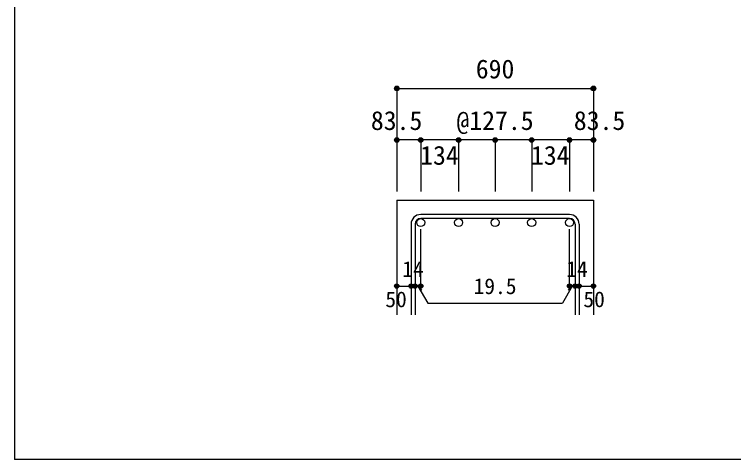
# Model space of a CAD drawing. Units: millimetres at full size, sheet at 1:30; details may follow other scales. Extents: x -5973 to 5954, y -4195 to 4201.
# Drawn here: x -5973 to -3464, y -4195 to -2642 of the extents above; entities that cross this region are included whole.
import ezdxf
from ezdxf.enums import TextEntityAlignment as Align

# ---------------------------------------------------------------- set-up
doc = ezdxf.new("R2010")
doc.units = ezdxf.units.MM
doc.header["$LTSCALE"] = 30
doc.header["$PDMODE"] = 32
doc.header["$PDSIZE"] = 15
for name, color, linetype in [('0-1', 2, 'Continuous'), ('0-5', 7, 'Continuous'), ('0-6', 7, 'Continuous'), ('0-D', 4, 'Continuous'), ('F-0_枠', 6, 'Continuous')]:
    doc.layers.add(name, color=color, linetype=linetype)
doc.styles.add('ＭＳ ゴシック', font='')
doc.styles.get('ＭＳ ゴシック').set_extended_font_data('MS Gothic')

msp = doc.modelspace()

# ---------------------------------------------------------------- linework, layer by layer
at = {"layer": '0-1'}
for p, q in [((-4638.8, -3289.89), (-4638.8, -3689.89)), ((-4638.8, -3289.89), (-3952.8, -3289.89)), ((-3952.8, -3289.89), (-3952.8, -3689.89))]:
    msp.add_line(p, q, dxfattribs=at)
at = {"layer": '0-5', "color": 3}
for centre in [(-4555.3, -3367.89), (-4423.3, -3367.89), (-4295.8, -3367.89), (-4168.3, -3367.89), (-4036.3, -3367.89)]:
    msp.add_circle(centre, 14, dxfattribs=at)
at = {"layer": '0-6'}
for p, q in [((-4036.3, -3339.89), (-4555.3, -3339.89)), ((-4036.3, -3353.89), (-4555.3, -3353.89)), ((-4588.8, -3373.39), (-4588.8, -3689.89)), ((-4574.8, -3373.39), (-4574.8, -3689.89)), ((-4016.8, -3373.39), (-4016.8, -3689.89)), ((-4002.8, -3373.39), (-4002.8, -3689.89))]:
    msp.add_line(p, q, dxfattribs=at)
for centre, radius, start, end in [((-4555.3, -3373.39), 33.5, 90, 180), ((-4555.3, -3373.39), 19.5, 90, 180), ((-4036.3, -3373.39), 33.5, 0, 90), ((-4036.3, -3373.39), 19.5, 0, 90)]:
    msp.add_arc(centre, radius, start, end, dxfattribs=at)
at = {"layer": '0-D'}
for p, q in [((-4638.8, -2899.89), (-4638.8, -3079.89)), ((-4638.8, -2899.89), (-3952.8, -2899.89)), ((-3952.8, -2899.89), (-3952.8, -3079.89)), ((-4555.3, -3079.89), (-4638.8, -3079.89)), ((-4638.8, -3079.89), (-4638.8, -3259.89)), ((-4295.8, -3079.89), (-4555.3, -3079.89)), ((-4555.3, -3079.89), (-4555.3, -3259.89)), ((-4423.3, -3079.89), (-4423.3, -3259.89)), ((-4295.8, -3079.89), (-4295.8, -3259.89)), ((-4036.3, -3079.89), (-4295.8, -3079.89)), ((-4168.3, -3079.89), (-4168.3, -3259.89)), ((-3952.8, -3079.89), (-4036.3, -3079.89)), ((-4036.3, -3079.89), (-4036.3, -3259.89)), ((-3952.8, -3079.89), (-3952.8, -3259.89)), ((-4555.3, -3589.89), (-4555.3, -3390.56)), ((-4036.3, -3589.89), (-4036.3, -3390.56)), ((-4638.8, -3589.89), (-4588.8, -3589.89)), ((-4588.8, -3589.89), (-4555.3, -3589.89)), ((-4565.05, -3589.89), (-4550.91, -3604.04)), ((-4565.05, -3589.89), (-4530.83, -3649.17)), ((-4026.55, -3589.89), (-4060.77, -3649.17)), ((-4026.55, -3589.89), (-4040.69, -3604.04)), ((-4036.3, -3589.89), (-3952.8, -3589.89)), ((-4016.8, -3589.89), (-4002.8, -3589.89)), ((-4530.83, -3649.17), (-4060.77, -3649.17))]:
    msp.add_line(p, q, dxfattribs=at)
msp.add_lwpolyline([(-3952.8, -2899.89), (-3952.8, -3079.89), (-3952.8, -3259.89)], dxfattribs=at)
for centre, radius in [((-4638.8, -2899.89), 8), ((-4638.8, -2899.89), 7.2), ((-4638.8, -2899.89), 6.4), ((-4638.8, -2899.89), 5.6), ((-4638.8, -2899.89), 4.8), ((-4638.8, -2899.89), 4), ((-4638.8, -2899.89), 3.2), ((-4638.8, -2899.89), 2.4), ((-4638.8, -2899.89), 1.6), ((-4638.8, -2899.89), 0.8), ((-3952.8, -2899.89), 8), ((-3952.8, -2899.89), 7.2), ((-3952.8, -2899.89), 6.4), ((-3952.8, -2899.89), 5.6), ((-3952.8, -2899.89), 4.8), ((-3952.8, -2899.89), 4), ((-3952.8, -2899.89), 3.2), ((-3952.8, -2899.89), 2.4), ((-3952.8, -2899.89), 1.6), ((-3952.8, -2899.89), 0.8), ((-4638.8, -3079.89), 8), ((-4638.8, -3079.89), 7.2), ((-4638.8, -3079.89), 6.4), ((-4638.8, -3079.89), 5.6), ((-4638.8, -3079.89), 4.8), ((-4638.8, -3079.89), 4), ((-4638.8, -3079.89), 3.2), ((-4638.8, -3079.89), 2.4), ((-4638.8, -3079.89), 1.6), ((-4638.8, -3079.89), 0.8), ((-4555.3, -3079.89), 8), ((-4555.3, -3079.89), 7.2), ((-4555.3, -3079.89), 6.4), ((-4555.3, -3079.89), 5.6), ((-4555.3, -3079.89), 4.8), ((-4555.3, -3079.89), 4), ((-4555.3, -3079.89), 3.2), ((-4555.3, -3079.89), 2.4), ((-4555.3, -3079.89), 1.6), ((-4555.3, -3079.89), 0.8), ((-4423.3, -3079.89), 8), ((-4423.3, -3079.89), 7.2), ((-4423.3, -3079.89), 6.4), ((-4423.3, -3079.89), 5.6), ((-4423.3, -3079.89), 4.8), ((-4423.3, -3079.89), 4), ((-4423.3, -3079.89), 3.2), ((-4423.3, -3079.89), 2.4), ((-4423.3, -3079.89), 1.6), ((-4423.3, -3079.89), 0.8), ((-4295.8, -3079.89), 8), ((-4295.8, -3079.89), 7.2), ((-4295.8, -3079.89), 6.4), ((-4295.8, -3079.89), 5.6), ((-4295.8, -3079.89), 4.8), ((-4295.8, -3079.89), 4), ((-4295.8, -3079.89), 3.2), ((-4295.8, -3079.89), 2.4), ((-4295.8, -3079.89), 1.6), ((-4295.8, -3079.89), 0.8), ((-4168.3, -3079.89), 8), ((-4168.3, -3079.89), 7.2), ((-4168.3, -3079.89), 6.4), ((-4168.3, -3079.89), 5.6), ((-4168.3, -3079.89), 4.8), ((-4168.3, -3079.89), 4), ((-4168.3, -3079.89), 3.2), ((-4168.3, -3079.89), 2.4), ((-4168.3, -3079.89), 1.6), ((-4168.3, -3079.89), 0.8), ((-4036.3, -3079.89), 8), ((-4036.3, -3079.89), 7.2), ((-4036.3, -3079.89), 6.4), ((-4036.3, -3079.89), 5.6), ((-4036.3, -3079.89), 4.8), ((-4036.3, -3079.89), 4), ((-4036.3, -3079.89), 3.2), ((-4036.3, -3079.89), 2.4), ((-4036.3, -3079.89), 1.6), ((-4036.3, -3079.89), 0.8), ((-3952.8, -3079.89), 8), ((-3952.8, -3079.89), 7.2), ((-3952.8, -3079.89), 6.4), ((-3952.8, -3079.89), 5.6), ((-3952.8, -3079.89), 4.8), ((-3952.8, -3079.89), 4), ((-3952.8, -3079.89), 3.2), ((-3952.8, -3079.89), 2.4), ((-3952.8, -3079.89), 1.6), ((-3952.8, -3079.89), 0.8), ((-4638.8, -3589.89), 4), ((-4638.8, -3589.89), 3.6), ((-4638.8, -3589.89), 3.2), ((-4638.8, -3589.89), 2.8), ((-4638.8, -3589.89), 2.4), ((-4638.8, -3589.89), 2), ((-4588.8, -3589.89), 4), ((-4588.8, -3589.89), 3.6), ((-4588.8, -3589.89), 3.2), ((-4588.8, -3589.89), 2.8), ((-4588.8, -3589.89), 2.4), ((-4588.8, -3589.89), 2), ((-4574.8, -3589.89), 4), ((-4574.8, -3589.89), 3.6), ((-4574.8, -3589.89), 3.2), ((-4574.8, -3589.89), 2.8), ((-4574.8, -3589.89), 2.4), ((-4574.8, -3589.89), 2), ((-4555.3, -3589.89), 4), ((-4555.3, -3589.89), 3.6), ((-4555.3, -3589.89), 3.2), ((-4555.3, -3589.89), 2.8), ((-4555.3, -3589.89), 2.4), ((-4555.3, -3589.89), 2), ((-4036.3, -3589.89), 4), ((-4036.3, -3589.89), 3.6), ((-4036.3, -3589.89), 3.2), ((-4036.3, -3589.89), 2.8), ((-4036.3, -3589.89), 2.4), ((-4036.3, -3589.89), 2), ((-4016.8, -3589.89), 4), ((-4016.8, -3589.89), 3.6), ((-4016.8, -3589.89), 3.2), ((-4016.8, -3589.89), 2.8), ((-4016.8, -3589.89), 2.4), ((-4016.8, -3589.89), 2), ((-4002.8, -3589.89), 4), ((-4002.8, -3589.89), 3.6), ((-4002.8, -3589.89), 3.2), ((-4002.8, -3589.89), 2.8), ((-4002.8, -3589.89), 2.4), ((-4002.8, -3589.89), 2), ((-3952.8, -3589.89), 4), ((-3952.8, -3589.89), 3.6), ((-3952.8, -3589.89), 3.2), ((-3952.8, -3589.89), 2.8), ((-3952.8, -3589.89), 2.4), ((-3952.8, -3589.89), 2), ((-4638.8, -3589.89), 1.6), ((-4638.8, -3589.89), 1.2), ((-4638.8, -3589.89), 0.8), ((-4638.8, -3589.89), 0.4), ((-4588.8, -3589.89), 1.6), ((-4588.8, -3589.89), 1.2), ((-4588.8, -3589.89), 0.8), ((-4588.8, -3589.89), 0.4), ((-4574.8, -3589.89), 1.6), ((-4574.8, -3589.89), 1.2), ((-4574.8, -3589.89), 0.8), ((-4574.8, -3589.89), 0.4), ((-4555.3, -3589.89), 1.6), ((-4555.3, -3589.89), 1.2), ((-4555.3, -3589.89), 0.8), ((-4555.3, -3589.89), 0.4), ((-4036.3, -3589.89), 1.6), ((-4036.3, -3589.89), 1.2), ((-4036.3, -3589.89), 0.8), ((-4036.3, -3589.89), 0.4), ((-4016.8, -3589.89), 1.6), ((-4016.8, -3589.89), 1.2), ((-4016.8, -3589.89), 0.8), ((-4016.8, -3589.89), 0.4), ((-4002.8, -3589.89), 1.6), ((-4002.8, -3589.89), 1.2), ((-4002.8, -3589.89), 0.8), ((-4002.8, -3589.89), 0.4), ((-3952.8, -3589.89), 1.6), ((-3952.8, -3589.89), 1.2), ((-3952.8, -3589.89), 0.8), ((-3952.8, -3589.89), 0.4)]:
    msp.add_circle(centre, radius, dxfattribs=at)
at = {"layer": '0-D', "color": 7}
for p in [(-4638.8, -2899.89), (-3952.8, -2899.89), (-4638.8, -3079.89), (-4555.3, -3079.89), (-4423.3, -3079.89), (-4295.8, -3079.89), (-4168.3, -3079.89), (-4036.3, -3079.89), (-3952.8, -3079.89), (-4638.8, -3589.89), (-4588.8, -3589.89), (-4574.8, -3589.89), (-4555.3, -3589.89), (-4036.3, -3589.89), (-4016.8, -3589.89), (-4002.8, -3589.89), (-3952.8, -3589.89)]:
    msp.add_point(p, dxfattribs=at)
at = {"layer": 'F-0_枠'}
for p in [(-5972.88, 4201.15), (5954.1, -4195.24)]:
    msp.add_line(p, (-5972.88, -4195.24), dxfattribs=at)

# ---------------------------------------------------------------- texts
at = {"layer": '0-D', "style": 'ＭＳ ゴシック'}
for s, height, p in [('690', 65.98, (-4363.3, -2884.89)), ('83.5', 65.98, (-4729.3, -3064.89)), ('@127.5', 65.98, (-4430.8, -3064.89)), ('83.5', 65.98, (-4021.3, -3064.89)), ('134', 65.98, (-4557.28, -3186.19)), ('134', 65.98, (-4170.8, -3186.19)), ('14', 54.99, (-4619.34, -3574.44)), ('14', 54.99, (-4047.76, -3574.44)), ('19.5', 54.99, (-4370.8, -3634.17)), ('50', 54.99, (-4678.8, -3679.89)), ('50', 54.99, (-3987.8, -3679.89))]:
    msp.add_text(s, height=height, dxfattribs=at).set_placement(p, align=Align.BOTTOM_LEFT)

doc.saveas('drawing.dxf')
